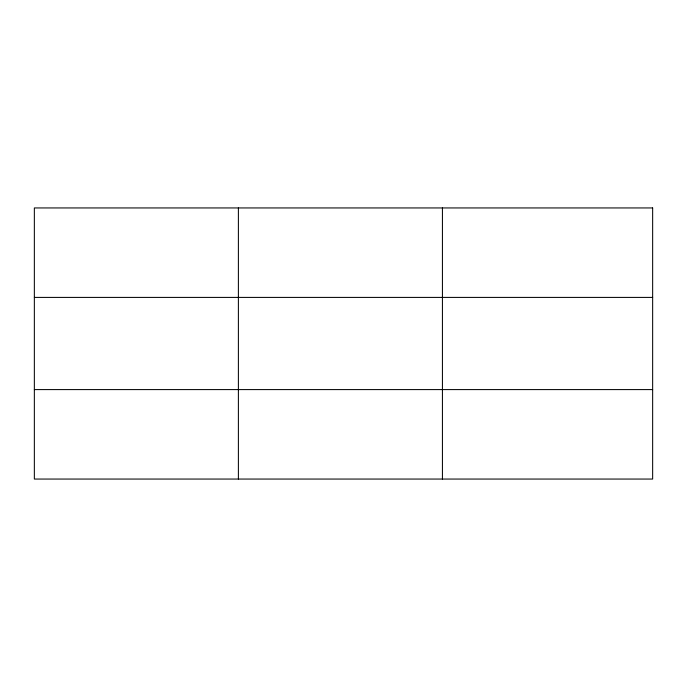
<?xml version="1.0" encoding="UTF-8"?>
<svg xmlns="http://www.w3.org/2000/svg" width="687" height="687" viewBox="0 0 687 687"><rect width="100%" height="100%" fill="white"/><g stroke="black" fill="none" stroke-linecap="round" stroke-linejoin="round"><path stroke-width="1.03" d="M238.389 207.946L238.389 479.054M442.428 207.946L442.428 479.054M34.35 297.411L652.65 297.411M34.35 389.589L652.65 389.589M652.65 207.946L652.65 479.054L34.35 479.054L34.35 207.946L652.65 207.946"/></g></svg>
